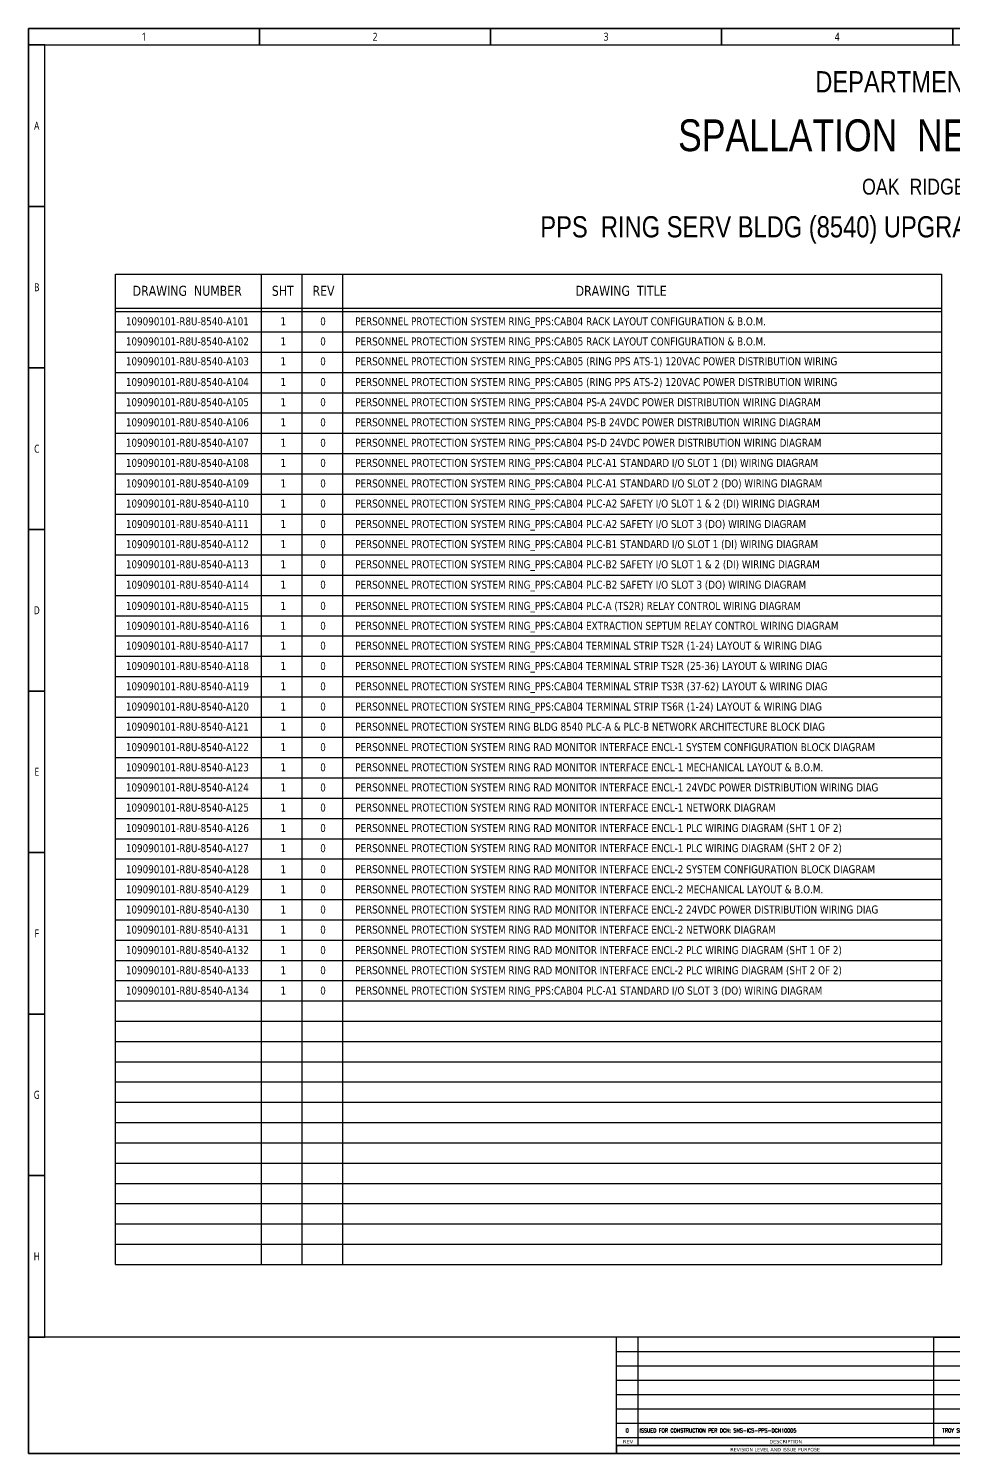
# Paper-space layout '24VDC PLC-A' of a CAD drawing. Header units: inches. Extents: x 0.4 to 44, y 0 to 33.6.
# Drawn here: x 0.39 to 22.22, y 0 to 33.6 of the extents above; entities that cross this region are included whole.
import ezdxf
from ezdxf.enums import TextEntityAlignment as Align

# ---------------------------------------------------------------- set-up
doc = ezdxf.new("R2010")
doc.units = ezdxf.units.IN
doc.header["$MEASUREMENT"] = 0
for name, color, linetype in [('1', 7, 'Continuous'), ('G-ANNO-TEXT', 3, 'Continuous'), ('G-ANNO-TTLB', 2, 'Continuous'), ('TitleBlock-Text-Dynamic', 3, 'Continuous'), ('TitleBlock-Text-Static', 7, 'Continuous'), ('TitleBlock_Grid', 7, 'Continuous')]:
    doc.layers.add(name, color=color, linetype=linetype)
doc.layers.add('TitleBlock-Border', color=7, linetype='Continuous', lineweight=30)
doc.styles.add('ARIAL', font='arial.ttf', dxfattribs={"width": 0.8, "height": 0.98})
doc.styles.get("Standard").update_dxf_attribs({"font": 'verdana.ttf'})
doc.styles.add('Standard_Narrow', font='ebrima.ttf', dxfattribs={"width": 0.8})
doc.styles.add('TTL_STANDARD', font='Romans.shx', dxfattribs={"width": 0.8})

# ---------------------------------------------------------------- blocks, each defined once
blk = doc.blocks.new('RevLine')
at = {"layer": 'TitleBlock-Text-Dynamic', "style": 'TTL_STANDARD', "width": 0.8}
for tag, p in [('REV', (0.25, 0.169)), ('DESIGNER', (8.55, 0.17)), ('REVIEWER', (10.693, 0.171)), ('ENGINEER', (12.836, 0.171)), ('GROUPLEAD', (14.979, 0.171)), ('SECTIONLEAD', (17.122, 0.171)), ('OTHER', (19.265, 0.171)), ('EXTERNAL', (21.408, 0.171))]:
    blk.add_attdef(tag, text='', height=0.0938, dxfattribs=at).set_placement(p, align=Align.MIDDLE_CENTER)
blk.add_attdef('REV_DESCRIPTION', text='', height=0.0938, dxfattribs=at).set_placement((0.543, 0.169), align=Align.MIDDLE_LEFT)
blk = doc.blocks.new('TitleBlock_Grid')
at = {"layer": 'TitleBlock_Grid'}
for points in [[(0, -0.388), (5.45, -0.388), (5.45, 0), (0, 0)], [(5.45, -0.388), (10.901, -0.388), (10.901, 0), (5.45, 0)], [(10.901, -0.388), (16.351, -0.388), (16.351, 0), (10.901, 0)], [(16.351, -0.388), (21.802, -0.388), (21.802, 0), (16.351, 0)], [(21.802, -0.388), (27.252, -0.388), (27.252, 0), (21.802, 0)], [(27.252, -0.388), (32.702, -0.388), (32.702, 0), (27.252, 0)], [(32.702, -0.388), (38.153, -0.388), (38.153, 0), (32.702, 0)], [(38.153, -0.388), (43.603, -0.388), (43.603, 0), (38.153, 0)], [(0, -4.196), (0.388, -4.196), (0.388, -0.387), (0, -0.387)], [(0, -8.005), (0.388, -8.005), (0.388, -4.196), (0, -4.196)], [(0, -11.814), (0.388, -11.814), (0.388, -8.005), (0, -8.005)], [(0, -15.623), (0.388, -15.623), (0.388, -11.814), (0, -11.814)], [(0, -19.432), (0.388, -19.432), (0.388, -15.623), (0, -15.623)], [(0, -23.242), (0.388, -23.242), (0.388, -19.432), (0, -19.432)], [(0, -27.051), (0.388, -27.051), (0.388, -23.242), (0, -23.242)], [(0, -30.86), (0.388, -30.86), (0.388, -27.051), (0, -27.051)]]:
    blk.add_lwpolyline(points, close=True, dxfattribs=at)
at = {"layer": 'TitleBlock_Grid', "char_height": 0.188, "attachment_point": 5, "style": 'Standard_Narrow'}
for s, insert, width in [('1', (2.725, -0.194), 5.45041), ('2', (8.176, -0.194), 5.45041), ('3', (13.626, -0.194), 5.45041), ('4', (19.076, -0.194), 5.45041), ('5', (24.527, -0.194), 5.45041), ('6', (29.977, -0.194), 5.45041), ('7', (35.428, -0.194), 5.45041), ('8', (40.878, -0.194), 5.45041), ('A', (0.194, -2.292), 0.38756), ('B', (0.194, -6.101), 0.38756), ('C', (0.194, -9.91), 0.38756), ('D', (0.194, -13.719), 0.38756), ('E', (0.194, -17.528), 0.38756), ('F', (0.194, -21.337), 0.38756), ('G', (0.194, -25.146), 0.38756), ('H', (0.194, -28.955), 0.38756)]:
    blk.add_mtext(s, dxfattribs=dict(at, insert=insert, width=width))

psp = doc.layouts.new('24VDC PLC-A')

# ---------------------------------------------------------------- linework, layer by layer
at = {"layer": '1'}
for p, q in [((2.448, 27.81), (21.941, 27.81)), ((2.448, 4.457), (2.448, 27.81)), ((5.894, 4.457), (5.894, 27.81)), ((6.852, 4.457), (6.852, 27.81)), ((7.811, 4.457), (7.811, 27.81)), ((21.941, 4.457), (21.941, 27.81)), ((2.448, 27.007), (21.941, 27.007)), ((2.448, 26.928), (21.941, 26.928)), ((2.448, 26.45), (21.941, 26.45)), ((2.448, 25.972), (21.941, 25.972)), ((2.448, 25.494), (21.941, 25.494)), ((2.448, 25.015), (21.941, 25.015)), ((2.448, 24.537), (21.941, 24.537)), ((2.448, 24.059), (21.941, 24.059)), ((2.448, 23.581), (21.941, 23.581)), ((2.448, 23.103), (21.941, 23.103)), ((2.448, 22.625), (21.941, 22.625)), ((2.448, 22.147), (21.941, 22.147)), ((2.448, 21.669), (21.941, 21.669)), ((2.448, 21.191), (21.941, 21.191)), ((2.448, 20.713), (21.941, 20.713)), ((2.448, 20.234), (21.941, 20.234)), ((2.448, 19.756), (21.941, 19.756)), ((2.448, 19.278), (21.941, 19.278)), ((2.448, 18.8), (21.941, 18.8)), ((2.448, 18.322), (21.941, 18.322)), ((2.448, 17.844), (21.941, 17.844)), ((2.448, 17.366), (21.941, 17.366)), ((2.448, 16.888), (21.941, 16.888)), ((2.448, 16.41), (21.941, 16.41)), ((2.448, 15.932), (21.941, 15.932)), ((2.448, 15.453), (21.941, 15.453)), ((2.448, 14.975), (21.941, 14.975)), ((2.448, 14.497), (21.941, 14.497)), ((2.448, 14.019), (21.941, 14.019)), ((2.448, 13.541), (21.941, 13.541)), ((2.448, 13.063), (21.941, 13.063)), ((2.448, 12.585), (21.941, 12.585)), ((2.448, 12.107), (21.941, 12.107)), ((2.448, 11.629), (21.941, 11.629)), ((2.448, 11.15), (21.941, 11.15)), ((2.448, 10.672), (21.941, 10.672)), ((2.448, 10.194), (21.941, 10.194)), ((2.448, 9.716), (21.941, 9.716)), ((2.448, 9.238), (21.941, 9.238)), ((2.448, 8.76), (21.941, 8.76)), ((2.448, 8.282), (21.941, 8.282)), ((2.448, 7.804), (21.941, 7.804)), ((2.448, 7.326), (21.941, 7.326)), ((2.448, 6.848), (21.941, 6.848)), ((2.448, 6.369), (21.941, 6.369)), ((2.448, 5.891), (21.941, 5.891)), ((2.448, 5.413), (21.941, 5.413)), ((2.448, 4.935), (21.941, 4.935)), ((2.448, 4.457), (21.941, 4.457))]:
    psp.add_line(p, q, dxfattribs=at)
at = {"layer": 'TitleBlock-Border'}
for p, q in [((14.267, 2.747), (36.748, 2.747)), ((14.769, 2.745), (14.769, 0.185)), ((21.748, 0.187), (21.748, 2.747)), ((14.269, 2.406), (36.748, 2.406)), ((14.269, 2.067), (36.748, 2.067)), ((14.269, 1.728), (36.748, 1.728)), ((14.269, 1.389), (36.748, 1.389)), ((14.269, 1.05), (36.748, 1.05)), ((14.269, 0.711), (36.748, 0.711)), ((14.269, 0.373), (36.748, 0.373)), ((14.269, 0.185), (36.748, 0.185))]:
    psp.add_line(p, q, dxfattribs=at)
for points in [[(43.998, 0), (0.395, 0), (0.395, 33.603), (43.998, 33.603)], [(14.267, 2.745), (0.395, 2.744), (0.395, -0.001), (14.267, 0)], [(21.748, 2.745), (36.748, 2.745), (36.748, 0.188), (21.748, 0.188)], [(36.748, 0.185), (14.267, 0.185), (14.267, 0), (36.748, 0)]]:
    psp.add_lwpolyline(points, close=True, dxfattribs=at)

# ---------------------------------------------------------------- block references
at = {"layer": 'G-ANNO-TTLB'}
psp.add_blockref('TitleBlock_Grid', (0.395, 33.603), dxfattribs=at)
at = {"layer": 'TitleBlock-Border'}
psp.add_blockref('RevLine', (14.269, 0.373), dxfattribs=at).add_auto_attribs({'REV': '0', 'REV_DESCRIPTION': 'ISSUED FOR CONSTRUCTION PER DCN: SNS-ICS-PPS-DCN10005', 'DESIGNER': 'TROY SHOTTS       03/02/23'})

# ---------------------------------------------------------------- texts
at = {"layer": 'G-ANNO-TEXT', "attachment_point": 5, "style": 'ARIAL'}
for s, insert, char_height, width in [('\\pxql;DEPARTMENT  OF  ENERGY', (42.322, 32.344), 0.5, 46.73477), ('\\pxql;SPALLATION  NEUTRON  SOURCE', (50.77, 31.08), 0.75, 70.10216), ('\\pxql;OAK  RIDGE,  TENNESSEE', (37.584, 29.839), 0.375, 35.05108), ('\\pxql;PPS  RING SERV BLDG (8540) UPGRADE  PROJECT:  SNS-ICS-PPS-DCN10005', (35.836, 28.852), 0.5, 46.73477)]:
    psp.add_mtext(s, dxfattribs=dict(at, insert=insert, char_height=char_height, width=width))
at = {"layer": 'G-ANNO-TEXT', "attachment_point": 2}
for s, insert, char_height, width in [('\\pxql;{\\W0.8;DRAWING  NUMBER}', (7.023, 27.536), 0.23595, 8.34239), ('\\pxql;{\\W0.8;SHT}', (10.306, 27.536), 0.23595, 8.34239), ('\\pxql;{\\W0.8;REV}', (11.265, 27.536), 0.23595, 8.34239), ('\\pxql;{\\W0.8;DRAWING  TITLE}', (17.472, 27.536), 0.23595, 8.34239), ('\\pxql;{\\W0.8;109090101-R8U-8540-A101}', (6.029, 26.793), 0.18876, 6.67391), ('\\pxql;{\\W0.8;1}', (6.929, 26.793), 0.18876, 1.17861), ('\\pxql;{\\W0.8;0}', (7.866, 26.793), 0.18876, 1.17861), ('\\pxql;{\\W0.8;PERSONNEL PROTECTION SYSTEM RING_PPS:CAB04 RACK LAYOUT CONFIGURATION & B.O.M.}', (17.81, 26.793), 0.18876, 19.41545), ('\\pxql;{\\W0.8;109090101-R8U-8540-A102}', (6.029, 26.319), 0.18876, 6.67391), ('\\pxql;{\\W0.8;1}', (6.929, 26.319), 0.18876, 1.17861), ('\\pxql;{\\W0.8;0}', (7.866, 26.319), 0.18876, 1.17861), ('\\pxql;{\\W0.8;PERSONNEL PROTECTION SYSTEM RING_PPS:CAB05 RACK LAYOUT CONFIGURATION & B.O.M.}', (17.81, 26.319), 0.18876, 19.41545), ('\\pxql;{\\W0.8;109090101-R8U-8540-A103}', (6.029, 25.85), 0.18876, 6.67391), ('\\pxql;{\\W0.8;1}', (6.929, 25.85), 0.18876, 1.17861), ('\\pxql;{\\W0.8;0}', (7.866, 25.85), 0.18876, 1.17861), ('\\pxql;{\\W0.8;PERSONNEL PROTECTION SYSTEM RING_PPS:CAB05 (RING PPS ATS-1) 120VAC POWER DISTRIBUTION WIRING}', (17.81, 25.85), 0.18876, 19.41545), ('\\pxql;{\\W0.8;109090101-R8U-8540-A104}', (6.029, 25.36), 0.18876, 6.67391), ('\\pxql;{\\W0.8;1}', (6.929, 25.36), 0.18876, 1.17861), ('\\pxql;{\\W0.8;0}', (7.866, 25.36), 0.18876, 1.17861), ('\\pxql;{\\W0.8;PERSONNEL PROTECTION SYSTEM RING_PPS:CAB05 (RING PPS ATS-2) 120VAC POWER DISTRIBUTION WIRING}', (17.81, 25.36), 0.18876, 19.41545), ('\\pxql;{\\W0.8;109090101-R8U-8540-A105}', (6.029, 24.886), 0.18876, 6.67391), ('\\pxql;{\\W0.8;1}', (6.929, 24.886), 0.18876, 1.17861), ('\\pxql;{\\W0.8;0}', (7.866, 24.886), 0.18876, 1.17861), ('\\pxql;{\\W0.8;PERSONNEL PROTECTION SYSTEM RING_PPS:CAB04 PS-A 24VDC POWER DISTRIBUTION WIRING DIAGRAM}', (17.81, 24.886), 0.18876, 19.41545), ('\\pxql;{\\W0.8;109090101-R8U-8540-A106}', (6.029, 24.411), 0.18876, 6.67391), ('\\pxql;{\\W0.8;1}', (6.929, 24.411), 0.18876, 1.17861), ('\\pxql;{\\W0.8;0}', (7.866, 24.411), 0.18876, 1.17861), ('\\pxql;{\\W0.8;PERSONNEL PROTECTION SYSTEM RING_PPS:CAB04 PS-B 24VDC POWER DISTRIBUTION WIRING DIAGRAM}', (17.81, 24.411), 0.18876, 19.41545), ('\\pxql;{\\W0.8;109090101-R8U-8540-A107}', (6.029, 23.929), 0.18876, 6.67391), ('\\pxql;{\\W0.8;1}', (6.929, 23.929), 0.18876, 1.17861), ('\\pxql;{\\W0.8;0}', (7.866, 23.929), 0.18876, 1.17861), ('\\pxql;{\\W0.8;PERSONNEL PROTECTION SYSTEM RING_PPS:CAB04 PS-D 24VDC POWER DISTRIBUTION WIRING DIAGRAM}', (17.81, 23.929), 0.18876, 19.41545), ('\\pxql;{\\W0.8;109090101-R8U-8540-A108}', (6.029, 23.454), 0.18876, 6.67391), ('\\pxql;{\\W0.8;1}', (6.929, 23.454), 0.18876, 1.17861), ('\\pxql;{\\W0.8;0}', (7.866, 23.454), 0.18876, 1.17861), ('\\pxql;{\\W0.8;PERSONNEL PROTECTION SYSTEM RING_PPS:CAB04 PLC-A1 STANDARD I/O SLOT 1 (DI) WIRING DIAGRAM}', (17.81, 23.454), 0.18876, 19.41545), ('\\pxql;{\\W0.8;109090101-R8U-8540-A109}', (6.029, 22.97), 0.18876, 6.67391), ('\\pxql;{\\W0.8;1}', (6.929, 22.97), 0.18876, 1.17861), ('\\pxql;{\\W0.8;0}', (7.866, 22.97), 0.18876, 1.17861), ('\\pxql;{\\W0.8;PERSONNEL PROTECTION SYSTEM RING_PPS:CAB04 PLC-A1 STANDARD I/O SLOT 2 (DO) WIRING DIAGRAM}', (17.81, 22.97), 0.18876, 19.41545), ('\\pxql;{\\W0.8;109090101-R8U-8540-A110}', (6.029, 22.495), 0.18876, 6.67391), ('\\pxql;{\\W0.8;1}', (6.929, 22.495), 0.18876, 1.17861), ('\\pxql;{\\W0.8;0}', (7.866, 22.495), 0.18876, 1.17861), ('\\pxql;{\\W0.8;PERSONNEL PROTECTION SYSTEM RING_PPS:CAB04 PLC-A2 SAFETY I/O SLOT 1 & 2 (DI) WIRING DIAGRAM}', (17.81, 22.495), 0.18876, 19.41545), ('\\pxql;{\\W0.8;109090101-R8U-8540-A111}', (6.029, 22.013), 0.18876, 6.67391), ('\\pxql;{\\W0.8;1}', (6.929, 22.013), 0.18876, 1.17861), ('\\pxql;{\\W0.8;0}', (7.866, 22.013), 0.18876, 1.17861), ('\\pxql;{\\W0.8;PERSONNEL PROTECTION SYSTEM RING_PPS:CAB04 PLC-A2 SAFETY I/O SLOT 3 (DO) WIRING DIAGRAM}', (17.81, 22.013), 0.18876, 19.41545), ('\\pxql;{\\W0.8;109090101-R8U-8540-A112}', (6.029, 21.538), 0.18876, 6.67391), ('\\pxql;{\\W0.8;1}', (6.929, 21.538), 0.18876, 1.17861), ('\\pxql;{\\W0.8;0}', (7.866, 21.538), 0.18876, 1.17861), ('\\pxql;{\\W0.8;PERSONNEL PROTECTION SYSTEM RING_PPS:CAB04 PLC-B1 STANDARD I/O SLOT 1 (DI) WIRING DIAGRAM}', (17.81, 21.538), 0.18876, 19.41545), ('\\pxql;{\\W0.8;109090101-R8U-8540-A113}', (6.029, 21.064), 0.18876, 6.67391), ('\\pxql;{\\W0.8;1}', (6.929, 21.064), 0.18876, 1.17861), ('\\pxql;{\\W0.8;0}', (7.866, 21.064), 0.18876, 1.17861), ('\\pxql;{\\W0.8;PERSONNEL PROTECTION SYSTEM RING_PPS:CAB04 PLC-B2 SAFETY I/O SLOT 1 & 2 (DI) WIRING DIAGRAM}', (17.81, 21.064), 0.18876, 19.41545), ('\\pxql;{\\W0.8;109090101-R8U-8540-A114}', (6.029, 20.582), 0.18876, 6.67391), ('\\pxql;{\\W0.8;1}', (6.929, 20.582), 0.18876, 1.17861), ('\\pxql;{\\W0.8;0}', (7.866, 20.582), 0.18876, 1.17861), ('\\pxql;{\\W0.8;PERSONNEL PROTECTION SYSTEM RING_PPS:CAB04 PLC-B2 SAFETY I/O SLOT 3 (DO) WIRING DIAGRAM}', (17.81, 20.582), 0.18876, 19.41545), ('\\pxql;{\\W0.8;109090101-R8U-8540-A115}', (6.029, 20.083), 0.18876, 6.67391), ('\\pxql;{\\W0.8;1}', (6.929, 20.083), 0.18876, 1.17861), ('\\pxql;{\\W0.8;0}', (7.866, 20.083), 0.18876, 1.17861), ('\\pxql;{\\W0.8;PERSONNEL PROTECTION SYSTEM RING_PPS:CAB04 PLC-A (TS2R) RELAY CONTROL WIRING DIAGRAM}', (17.81, 20.083), 0.18876, 19.41545), ('\\pxql;{\\W0.8;109090101-R8U-8540-A116}', (6.029, 19.613), 0.18876, 6.67391), ('\\pxql;{\\W0.8;1}', (6.929, 19.613), 0.18876, 1.17861), ('\\pxql;{\\W0.8;0}', (7.866, 19.613), 0.18876, 1.17861), ('\\pxql;{\\W0.8;PERSONNEL PROTECTION SYSTEM RING_PPS:CAB04 EXTRACTION SEPTUM RELAY CONTROL WIRING DIAGRAM}', (17.81, 19.613), 0.18876, 19.41545), ('\\pxql;{\\W0.8;109090101-R8U-8540-A117}', (6.029, 19.143), 0.18876, 6.67391), ('\\pxql;{\\W0.8;1}', (6.929, 19.143), 0.18876, 1.17861), ('\\pxql;{\\W0.8;0}', (7.866, 19.143), 0.18876, 1.17861), ('\\pxql;{\\W0.8;PERSONNEL PROTECTION SYSTEM RING_PPS:CAB04 TERMINAL STRIP TS2R (1-24) LAYOUT & WIRING DIAG}', (17.81, 19.143), 0.18876, 19.41545), ('\\pxql;{\\W0.8;109090101-R8U-8540-A118}', (6.029, 18.665), 0.18876, 6.67391), ('\\pxql;{\\W0.8;1}', (6.929, 18.665), 0.18876, 1.17861), ('\\pxql;{\\W0.8;0}', (7.866, 18.665), 0.18876, 1.17861), ('\\pxql;{\\W0.8;PERSONNEL PROTECTION SYSTEM RING_PPS:CAB04 TERMINAL STRIP TS2R (25-36) LAYOUT & WIRING DIAG}', (17.81, 18.665), 0.18876, 19.41545), ('\\pxql;{\\W0.8;109090101-R8U-8540-A119}', (6.029, 18.186), 0.18876, 6.67391), ('\\pxql;{\\W0.8;1}', (6.929, 18.186), 0.18876, 1.17861), ('\\pxql;{\\W0.8;0}', (7.866, 18.186), 0.18876, 1.17861), ('\\pxql;{\\W0.8;PERSONNEL PROTECTION SYSTEM RING_PPS:CAB04 TERMINAL STRIP TS3R (37-62) LAYOUT & WIRING DIAG}', (17.81, 18.186), 0.18876, 19.41545), ('\\pxql;{\\W0.8;109090101-R8U-8540-A120}', (6.029, 17.708), 0.18876, 6.67391), ('\\pxql;{\\W0.8;1}', (6.929, 17.708), 0.18876, 1.17861), ('\\pxql;{\\W0.8;0}', (7.866, 17.708), 0.18876, 1.17861), ('\\pxql;{\\W0.8;PERSONNEL PROTECTION SYSTEM RING_PPS:CAB04 TERMINAL STRIP TS6R (1-24) LAYOUT & WIRING DIAG}', (17.81, 17.708), 0.18876, 19.41545), ('\\pxql;{\\W0.8;109090101-R8U-8540-A121}', (6.029, 17.233), 0.18876, 6.67391), ('\\pxql;{\\W0.8;1}', (6.929, 17.233), 0.18876, 1.17861), ('\\pxql;{\\W0.8;0}', (7.866, 17.233), 0.18876, 1.17861), ('\\pxql;{\\W0.8;PERSONNEL PROTECTION SYSTEM RING BLDG 8540 PLC-A & PLC-B NETWORK ARCHITECTURE BLOCK DIAG}', (17.81, 17.233), 0.18876, 19.41545), ('\\pxql;{\\W0.8;109090101-R8U-8540-A122}', (6.029, 16.751), 0.18876, 6.67391), ('\\pxql;{\\W0.8;1}', (6.929, 16.751), 0.18876, 1.17861), ('\\pxql;{\\W0.8;0}', (7.866, 16.751), 0.18876, 1.17861), ('\\pxql;{\\W0.8;PERSONNEL PROTECTION SYSTEM RING RAD MONITOR INTERFACE ENCL-1 SYSTEM CONFIGURATION BLOCK DIAGRAM}', (17.81, 16.751), 0.18876, 19.41545), ('\\pxql;{\\W0.8;109090101-R8U-8540-A123}', (6.029, 16.276), 0.18876, 6.67391), ('\\pxql;{\\W0.8;1}', (6.929, 16.276), 0.18876, 1.17861), ('\\pxql;{\\W0.8;0}', (7.866, 16.276), 0.18876, 1.17861), ('\\pxql;{\\W0.8;PERSONNEL PROTECTION SYSTEM RING RAD MONITOR INTERFACE ENCL-1 MECHANICAL LAYOUT & B.O.M.}', (17.81, 16.276), 0.18876, 19.41545), ('\\pxql;{\\W0.8;109090101-R8U-8540-A124}', (6.029, 15.801), 0.18876, 6.67391), ('\\pxql;{\\W0.8;1}', (6.929, 15.801), 0.18876, 1.17861), ('\\pxql;{\\W0.8;0}', (7.866, 15.801), 0.18876, 1.17861), ('\\pxql;{\\W0.8;PERSONNEL PROTECTION SYSTEM RING RAD MONITOR INTERFACE ENCL-1 24VDC POWER DISTRIBUTION WIRING DIAG}', (17.81, 15.801), 0.18876, 19.41545), ('\\pxql;{\\W0.8;109090101-R8U-8540-A125}', (6.029, 15.326), 0.18876, 6.67391), ('\\pxql;{\\W0.8;1}', (6.929, 15.326), 0.18876, 1.17861), ('\\pxql;{\\W0.8;0}', (7.866, 15.326), 0.18876, 1.17861), ('\\pxql;{\\W0.8;PERSONNEL PROTECTION SYSTEM RING RAD MONITOR INTERFACE ENCL-1 NETWORK DIAGRAM}', (17.81, 15.326), 0.18876, 19.41545), ('\\pxql;{\\W0.8;109090101-R8U-8540-A126}', (6.029, 14.844), 0.18876, 6.67391), ('\\pxql;{\\W0.8;1}', (6.929, 14.844), 0.18876, 1.17861), ('\\pxql;{\\W0.8;0}', (7.866, 14.844), 0.18876, 1.17861), ('\\pxql;{\\W0.8;PERSONNEL PROTECTION SYSTEM RING RAD MONITOR INTERFACE ENCL-1 PLC WIRING DIAGRAM (SHT 1 OF 2)}', (17.81, 14.844), 0.18876, 19.41545), ('\\pxql;{\\W0.8;109090101-R8U-8540-A127}', (6.029, 14.369), 0.18876, 6.67391), ('\\pxql;{\\W0.8;1}', (6.929, 14.369), 0.18876, 1.17861), ('\\pxql;{\\W0.8;0}', (7.866, 14.369), 0.18876, 1.17861), ('\\pxql;{\\W0.8;PERSONNEL PROTECTION SYSTEM RING RAD MONITOR INTERFACE ENCL-1 PLC WIRING DIAGRAM (SHT 2 OF 2)}', (17.81, 14.369), 0.18876, 19.41545), ('\\pxql;{\\W0.8;109090101-R8U-8540-A128}', (6.029, 13.872), 0.18876, 6.67391), ('\\pxql;{\\W0.8;1}', (6.929, 13.872), 0.18876, 1.17861), ('\\pxql;{\\W0.8;0}', (7.866, 13.872), 0.18876, 1.17861), ('\\pxql;{\\W0.8;PERSONNEL PROTECTION SYSTEM RING RAD MONITOR INTERFACE ENCL-2 SYSTEM CONFIGURATION BLOCK DIAGRAM}', (17.81, 13.872), 0.18876, 19.41545), ('\\pxql;{\\W0.8;109090101-R8U-8540-A129}', (6.029, 13.397), 0.18876, 6.67391), ('\\pxql;{\\W0.8;1}', (6.929, 13.397), 0.18876, 1.17861), ('\\pxql;{\\W0.8;0}', (7.866, 13.397), 0.18876, 1.17861), ('\\pxql;{\\W0.8;PERSONNEL PROTECTION SYSTEM RING RAD MONITOR INTERFACE ENCL-2 MECHANICAL LAYOUT & B.O.M.}', (17.81, 13.397), 0.18876, 19.41545), ('\\pxql;{\\W0.8;109090101-R8U-8540-A130}', (6.029, 12.922), 0.18876, 6.67391), ('\\pxql;{\\W0.8;1}', (6.929, 12.922), 0.18876, 1.17861), ('\\pxql;{\\W0.8;0}', (7.866, 12.922), 0.18876, 1.17861), ('\\pxql;{\\W0.8;PERSONNEL PROTECTION SYSTEM RING RAD MONITOR INTERFACE ENCL-2 24VDC POWER DISTRIBUTION WIRING DIAG}', (17.81, 12.922), 0.18876, 19.41545), ('\\pxql;{\\W0.8;109090101-R8U-8540-A131}', (6.029, 12.447), 0.18876, 6.67391), ('\\pxql;{\\W0.8;1}', (6.929, 12.447), 0.18876, 1.17861), ('\\pxql;{\\W0.8;0}', (7.866, 12.447), 0.18876, 1.17861), ('\\pxql;{\\W0.8;PERSONNEL PROTECTION SYSTEM RING RAD MONITOR INTERFACE ENCL-2 NETWORK DIAGRAM}', (17.81, 12.447), 0.18876, 19.41545), ('\\pxql;{\\W0.8;109090101-R8U-8540-A132}', (6.029, 11.965), 0.18876, 6.67391), ('\\pxql;{\\W0.8;1}', (6.929, 11.965), 0.18876, 1.17861), ('\\pxql;{\\W0.8;0}', (7.866, 11.965), 0.18876, 1.17861), ('\\pxql;{\\W0.8;PERSONNEL PROTECTION SYSTEM RING RAD MONITOR INTERFACE ENCL-2 PLC WIRING DIAGRAM (SHT 1 OF 2)}', (17.81, 11.965), 0.18876, 19.41545), ('\\pxql;{\\W0.8;109090101-R8U-8540-A133}', (6.029, 11.49), 0.18876, 6.67391), ('\\pxql;{\\W0.8;1}', (6.929, 11.49), 0.18876, 1.17861), ('\\pxql;{\\W0.8;0}', (7.866, 11.49), 0.18876, 1.17861), ('\\pxql;{\\W0.8;PERSONNEL PROTECTION SYSTEM RING RAD MONITOR INTERFACE ENCL-2 PLC WIRING DIAGRAM (SHT 2 OF 2)}', (17.81, 11.49), 0.18876, 19.41545), ('\\pxql;{\\W0.8;109090101-R8U-8540-A134}', (6.029, 11.011), 0.18876, 6.67391), ('\\pxql;{\\W0.8;1}', (6.929, 11.011), 0.18876, 1.17861), ('\\pxql;{\\W0.8;0}', (7.866, 11.011), 0.18876, 1.17861), ('\\pxql;{\\W0.8;PERSONNEL PROTECTION SYSTEM RING_PPS:CAB04 PLC-A1 STANDARD I/O SLOT 3 (DO) WIRING DIAGRAM}', (17.81, 11.011), 0.18876, 19.41545)]:
    psp.add_mtext(s, dxfattribs=dict(at, insert=insert, char_height=char_height, width=width))
at = {"layer": 'TitleBlock-Border', "insert": (18.009, 0.091), "char_height": 0.08, "width": 7.47903, "attachment_point": 5}
psp.add_mtext('{\\W1.0185;REVISION LEVEL AND ISSUE PURPOSE}', dxfattribs=at)
at = {"layer": 'TitleBlock-Text-Static', "char_height": 0.08, "attachment_point": 5}
for s, insert, width in [('{\\W1.0947; REV}', (14.519, 0.279), 0.5), ('{\\W1.037;DESCRIPTION}', (18.259, 0.279), 6.97903)]:
    psp.add_mtext(s, dxfattribs=dict(at, insert=insert, width=width))

doc.saveas('drawing.dxf')
